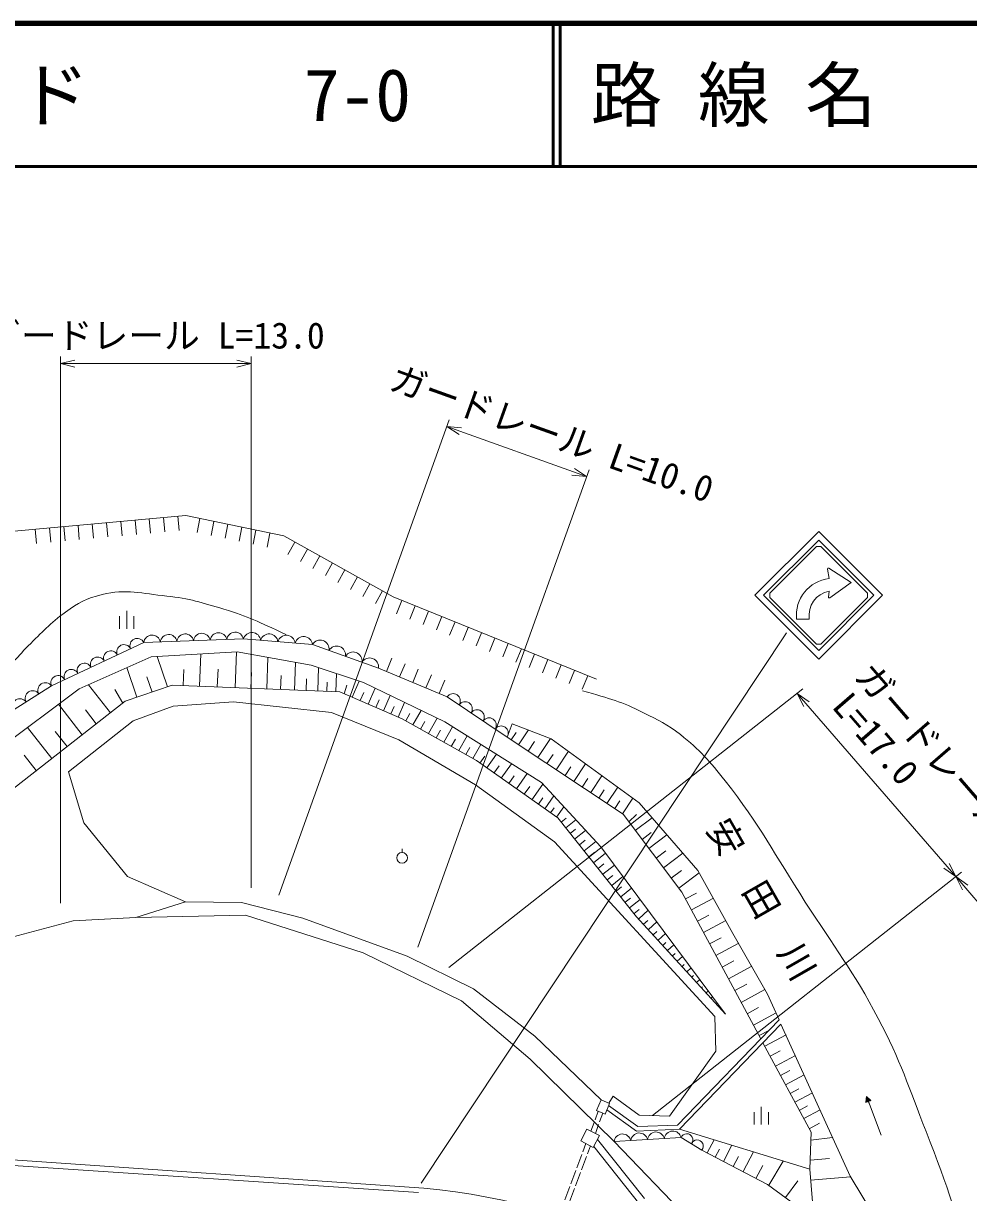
# Model space of a CAD drawing. Units: millimetres, scale not verified. Extents: x 40000 to 680000, y 20000 to 380000.
# Drawn here: x 140749 to 206785, y 298285 to 380000 of the extents above; entities that cross this region are included whole.
import ezdxf
from ezdxf.enums import TextEntityAlignment as Align

# ---------------------------------------------------------------- set-up
doc = ezdxf.new("R2010")
doc.units = ezdxf.units.MM
doc.header["$LTSCALE"] = 1000
for name, color, linetype, lineweight in [('M-BGD', 7, 'Continuous', 13), ('M-STR-HTXT', 7, 'Continuous', 13), ('M-STR-STRC', 7, 'Continuous', 13), ('M-TTL', 2, 'Continuous', 140), ('M-TTL-LINE', 7, 'Continuous', 50), ('M-TTL-TXT', 7, 'Continuous', 13)]:
    doc.layers.add(name, color=color, linetype=linetype, lineweight=lineweight)
doc.styles.add('ＭＳ ゴシック', font='')
doc.styles.get('ＭＳ ゴシック').set_extended_font_data('MS Gothic')

msp = doc.modelspace()

# ---------------------------------------------------------------- linework, layer by layer
at = {"layer": 'M-BGD'}
for p, q in [((144567, 344923), (144657, 343927)), ((145563, 345013), (145653, 344017)), ((146558, 345103), (146648, 344107)), ((147554, 345193), (147644, 344197)), ((148550, 345283), (148640, 344287)), ((149546, 345373), (149636, 344377)), ((150542, 345463), (150632, 344467)), ((151538, 345553), (151628, 344557)), ((153082, 345400), (152878, 344422)), ((154061, 345196), (153857, 344217)), ((155040, 344992), (154836, 344013)), ((141579, 344653), (141669, 343657)), ((142575, 344743), (142665, 343747)), ((143571, 344833), (143661, 343837)), ((156019, 344788), (155815, 343809)), ((156998, 344584), (156794, 343605)), ((157977, 344380), (157773, 343401)), ((159716, 343751), (159229, 342878)), ((160589, 343264), (160102, 342391)), ((161462, 342777), (160975, 341904)), ((162336, 342290), (161849, 341417)), ((163209, 341803), (162722, 340930)), ((164083, 341316), (163595, 340443)), ((164956, 340829), (164469, 339956)), ((165829, 340342), (165342, 339468)), ((167198, 339671), (166822, 338744)), ((168124, 339295), (167748, 338368)), ((147467, 337689), (147467, 338564)), ((147967, 337689), (147967, 338939)), ((148467, 337689), (148467, 338564)), ((169051, 338919), (168675, 337992)), ((169978, 338543), (169602, 337617)), ((170904, 338167), (170528, 337241)), ((171831, 337791), (171455, 336865)), ((172758, 337415), (172382, 336489)), ((173684, 337039), (173308, 336113)), ((155674, 336072), (149677, 335734)), ((153048, 333671), (153137, 335929)), ((155546, 333572), (155645, 336071)), ((160853, 335146), (155674, 336072)), ((174611, 336663), (174235, 335737)), ((175538, 336288), (175162, 335361)), ((176464, 335912), (176088, 334985)), ((149677, 335734), (144645, 333485)), ((150809, 333630), (150086, 335757)), ((157747, 333485), (157834, 335686)), ((159680, 333409), (159756, 335342)), ((164520, 333933), (160853, 335146)), ((166108, 334707), (166493, 335630)), ((167031, 334322), (167416, 335245)), ((177391, 335536), (177015, 334609)), ((178317, 335160), (177942, 334233)), ((148681, 332907), (147979, 334975)), ((149745, 333268), (149384, 334332)), ((151919, 333716), (151963, 334845)), ((154297, 333622), (154346, 334871)), ((156646, 333529), (156690, 334629)), ((158713, 333447), (158752, 334414)), ((161309, 333344), (161374, 334974)), ((162575, 333294), (162625, 334560)), ((170349, 332937), (165558, 334937)), ((167953, 333937), (168339, 334860)), ((168876, 333552), (169261, 334474)), ((179244, 334784), (178868, 333857)), ((180171, 334408), (179795, 333481)), ((144645, 333485), (138676, 329033)), ((146824, 331815), (145295, 333775)), ((147685, 332486), (147127, 333445)), ((147870, 332631), (151151, 333746)), ((151151, 333746), (162859, 333283)), ((160495, 333377), (160527, 334191)), ((161942, 333319), (161967, 333952)), ((163161, 333152), (163335, 333757)), ((163724, 332909), (164211, 334035)), ((170202, 331178), (164520, 333933)), ((164842, 332426), (165325, 333543)), ((169799, 333166), (170184, 334089)), ((133432, 321367), (147870, 332631)), ((162859, 333283), (167213, 331400)), ((164283, 332667), (164524, 333226)), ((165377, 332194), (165609, 332730)), ((165912, 331963), (166376, 333034)), ((174545, 330118), (170349, 332937)), ((144864, 330286), (143206, 332411)), ((145844, 331050), (145079, 332030)), ((148419, 331252), (151218, 332283)), ((151218, 332283), (155428, 332574)), ((155428, 332574), (162285, 331837)), ((162285, 331837), (166967, 329934)), ((166426, 331741), (166648, 332254)), ((166939, 331519), (167383, 332545)), ((167458, 331262), (167743, 331767)), ((167963, 330977), (168534, 331987)), ((143906, 327682), (148419, 331252)), ((167213, 331400), (172393, 328477)), ((168502, 330673), (168806, 331212)), ((169041, 330368), (169649, 331446)), ((176937, 326943), (170202, 331178)), ((174904, 331056), (174545, 330118)), ((177625, 330009), (174904, 331056)), ((142739, 328627), (141044, 330799)), ((143801, 329457), (142972, 330519)), ((169584, 330062), (169890, 330605)), ((170126, 329756), (170738, 330841)), ((171162, 329172), (171746, 330207)), ((174831, 329928), (175175, 330446)), ((175349, 329584), (176037, 330620)), ((166967, 329934), (172340, 326776)), ((170644, 329464), (170936, 329982)), ((171656, 328893), (171935, 329387)), ((172150, 328614), (172708, 329602)), ((182640, 324741), (174545, 330118)), ((176015, 329141), (176458, 329807)), ((176682, 328698), (177567, 330031)), ((183780, 325515), (177625, 330009)), ((141653, 327780), (140806, 328866)), ((172643, 328301), (172979, 328779)), ((173121, 327964), (173794, 328920)), ((177326, 328270), (177754, 328915)), ((177971, 327842), (178827, 329131)), ((144973, 324122), (143906, 327682)), ((172393, 328477), (178086, 324468)), ((173625, 327609), (173980, 328113)), ((174129, 327254), (174839, 328263)), ((178588, 327432), (178998, 328049)), ((179205, 327023), (180025, 328257)), ((174661, 326880), (175036, 327412)), ((175193, 326505), (175942, 327569)), ((181082, 322454), (176937, 326943)), ((179796, 326630), (180188, 327221)), ((180387, 326238), (181171, 327419)), ((172340, 326776), (177852, 322795)), ((175736, 326122), (176119, 326666)), ((176280, 325739), (177045, 326826)), ((180952, 325862), (181328, 326428)), ((181518, 325486), (182269, 326618)), ((176727, 325424), (177042, 325872)), ((177175, 325109), (177805, 326004)), ((177992, 324533), (178499, 325252)), ((182060, 325127), (182419, 325668)), ((182601, 324767), (183320, 325850)), ((187872, 320804), (183780, 325515)), ((177583, 324821), (177837, 325181)), ((178086, 324468), (183590, 317569)), ((178326, 324166), (178679, 324447)), ((186747, 319283), (182640, 324741)), ((183054, 324191), (183589, 324722)), ((183497, 323603), (184672, 324488)), ((148021, 320375), (144973, 324122)), ((178638, 323775), (179343, 324338)), ((178950, 323384), (179331, 323688)), ((179262, 322994), (180023, 323601)), ((177852, 322795), (189054, 310601)), ((179589, 322583), (179999, 322911)), ((179917, 322173), (180737, 322828)), ((183972, 322971), (184604, 323447)), ((184448, 322339), (185712, 323290)), ((167205, 322059), (167205, 322309)), ((180250, 321756), (180667, 322089)), ((180583, 321338), (181418, 322004)), ((189806, 310766), (181082, 322454)), ((184959, 321659), (185639, 322171)), ((185471, 320980), (186830, 322003)), ((180906, 320934), (181310, 321256)), ((181228, 320529), (182037, 321175)), ((152078, 318607), (148021, 320375)), ((181541, 320137), (181933, 320450)), ((181854, 319746), (182637, 320371)), ((186008, 320266), (186721, 320803)), ((186544, 319553), (187971, 320626)), ((190308, 316391), (187872, 320804)), ((182165, 319355), (182545, 319657)), ((182477, 318964), (183236, 319569)), ((182789, 318573), (183156, 318866)), ((183101, 318182), (183834, 318767)), ((192265, 309035), (186747, 319283)), ((187002, 318809), (187774, 319224)), ((187418, 318038), (188960, 318868)), ((148616, 317522), (152078, 318607)), ((155997, 318549), (152078, 318607)), ((160267, 317463), (155997, 318549)), ((183413, 317791), (183763, 318071)), ((183736, 317410), (184396, 318014)), ((135970, 315080), (144232, 317268)), ((144232, 317268), (148616, 317522)), ((148616, 317522), (156260, 317682)), ((156260, 317682), (164476, 315050)), ((167569, 314803), (160267, 317463)), ((183590, 317569), (189806, 310766)), ((184073, 317041), (184367, 317309)), ((184410, 316672), (184998, 317208)), ((187841, 317253), (188626, 317676)), ((188263, 316467), (189834, 317313)), ((184748, 316303), (185004, 316537)), ((185085, 315933), (185599, 316403)), ((192737, 312151), (190308, 316391)), ((185422, 315564), (185642, 315766)), ((185759, 315195), (186200, 315598)), ((188694, 315667), (189494, 316098)), ((189125, 314867), (190725, 315729)), ((164476, 315050), (171364, 311684)), ((172196, 312518), (167569, 314803)), ((186097, 314826), (186280, 314994)), ((186434, 314457), (186801, 314792)), ((186771, 314088), (186918, 314222)), ((187108, 313719), (187402, 313987)), ((189564, 314052), (190379, 314491)), ((190003, 313237), (191633, 314115)), ((187446, 313349), (187556, 313450)), ((187783, 312980), (188003, 313182)), ((176486, 309214), (172196, 312518)), ((188120, 312611), (188193, 312678)), ((188457, 312242), (188604, 312376)), ((190450, 312407), (191280, 312854)), ((190897, 311576), (192557, 312470)), ((171364, 311684), (176143, 307614)), ((188795, 311873), (188868, 311940)), ((193541, 310358), (192737, 312151)), ((189054, 310601), (189116, 308180)), ((191323, 310786), (192114, 311211)), ((191749, 309995), (193330, 310846)), ((186455, 303008), (193541, 310358)), ((186587, 302713), (193673, 310063)), ((198516, 299438), (193673, 310063)), ((181106, 304772), (176486, 309214)), ((192147, 309254), (192831, 309622)), ((192546, 308513), (194028, 309311)), ((189116, 308180), (185897, 303639)), ((195785, 302499), (192415, 308758)), ((192920, 307819), (193614, 308193)), ((176143, 307614), (182015, 301848)), ((193294, 307125), (194682, 307872)), ((193644, 306475), (194294, 306825)), ((193994, 305824), (195295, 306525)), ((181960, 305034), (181646, 304545)), ((183762, 303695), (181960, 305034)), ((194322, 305215), (194931, 305543)), ((194650, 304606), (195868, 305262)), ((199647, 304999), (199605, 304582)), ((199698, 304617), (199627, 304804)), ((199710, 304622), (199630, 304832)), ((199722, 304626), (199633, 304860)), ((199733, 304630), (199636, 304888)), ((199745, 304635), (199639, 304915)), ((199757, 304639), (199641, 304943)), ((199768, 304644), (199644, 304971)), ((199955, 304715), (199647, 304999)), ((199780, 304648), (199647, 304999)), ((199792, 304653), (199668, 304980)), ((199803, 304657), (199688, 304961)), ((199815, 304661), (199709, 304942)), ((199827, 304666), (199729, 304923)), ((199838, 304670), (199750, 304904)), ((199850, 304675), (199770, 304885)), ((199862, 304679), (199791, 304866)), ((199874, 304684), (199811, 304847)), ((199885, 304688), (199832, 304828)), ((199897, 304693), (199853, 304809)), ((180792, 304027), (181106, 304772)), ((181387, 303777), (180792, 304027)), ((181106, 304772), (181702, 304522)), ((181702, 304522), (181387, 303777)), ((181515, 304079), (183573, 302590)), ((181635, 304363), (183665, 302894)), ((192296, 303041), (192296, 304291)), ((194957, 304035), (195528, 304343)), ((195265, 303465), (196406, 304079)), ((199605, 304582), (199955, 304715)), ((199616, 304586), (199608, 304609)), ((199628, 304591), (199610, 304637)), ((199640, 304595), (199613, 304665)), ((199651, 304599), (199616, 304693)), ((199663, 304604), (199619, 304721)), ((199675, 304608), (199622, 304749)), ((199687, 304613), (199624, 304776)), ((200667, 302311), (199780, 304648)), ((199824, 304531), (199780, 304648)), ((199909, 304697), (199873, 304790)), ((199920, 304701), (199894, 304772)), ((199932, 304706), (199914, 304753)), ((199944, 304710), (199935, 304734)), ((180398, 302574), (180619, 303183)), ((180687, 303371), (180907, 303979)), ((181005, 303222), (181230, 303843)), ((185897, 303639), (183762, 303695)), ((191796, 303041), (191796, 303916)), ((192796, 303041), (192796, 303916)), ((180114, 302721), (179689, 301897)), ((180991, 302268), (180114, 302721)), ((180711, 302413), (180937, 303034)), ((183573, 302590), (186587, 302713)), ((183665, 302894), (186455, 303008)), ((186587, 302713), (195681, 299926)), ((195653, 302743), (196375, 303131)), ((195681, 299926), (195785, 302499)), ((179689, 301897), (180566, 301445)), ((179834, 301145), (180046, 301713)), ((180155, 301003), (180359, 301552)), ((180566, 301445), (180991, 302268)), ((184136, 297864), (180855, 302004)), ((187502, 296155), (182015, 301848)), ((188529, 301058), (189006, 301972)), ((189652, 300471), (190239, 301594)), ((195763, 301956), (197282, 302145)), ((137229, 300762), (168729, 298603)), ((179415, 300021), (179764, 300958)), ((179736, 299879), (180085, 300816)), ((183814, 297465), (180603, 301517)), ((192730, 298862), (188144, 301259)), ((189090, 300765), (189384, 301326)), ((190342, 300111), (190702, 300801)), ((191032, 299750), (191753, 301130)), ((191931, 299280), (192402, 300180)), ((192822, 298795), (193840, 300490)), ((195974, 296496), (195681, 299926)), ((195706, 300554), (197068, 300665)), ((178996, 298896), (179345, 299833)), ((179317, 298754), (179666, 299691)), ((193994, 297940), (194849, 299112)), ((195747, 299155), (198542, 299394)), ((201891, 293863), (198516, 299438)), ((178578, 297772), (178927, 298709)), ((178898, 297630), (179247, 298567)), ((195974, 296496), (192730, 298862))]:
    msp.add_line(p, q, dxfattribs=at)
for points in [[(129852, 338903), (135401, 343332), (138025, 344331), (152104, 345604), (158955, 344176), (166590, 339917), (180778, 334161)], [(165558, 334937), (160944, 336599), (156117, 336976), (149156, 336729), (142713, 333702), (139160, 331449), (135351, 328355), (127803, 321582)], [(188144, 301259), (186699, 302127), (182015, 301848)]]:
    msp.add_lwpolyline(points, dxfattribs=at)
msp.add_circle((167205, 321684), 375, dxfattribs=at)
for centre, radius, start, end in [((148700, 336505), 509, 26.13069, 204.20387), ((149739, 336663), 587, 10.54788, 173.51397), ((150900, 336704), 587, 10.54788, 173.51397), ((152060, 336745), 587, 10.54788, 173.51397), ((153220, 336786), 587, 10.54788, 173.51397), ((154380, 336827), 587, 10.54788, 173.51397), ((155540, 336868), 587, 10.54788, 173.51397), ((156712, 336813), 616, 6.40762, 164.6553), ((157918, 336718), 616, 6.40762, 164.6553), ((159125, 336624), 616, 6.40762, 164.6553), ((160332, 336530), 616, 6.40762, 164.6553), ((161478, 336273), 626, 351.77705, 148.60248), ((146859, 335640), 509, 26.13069, 204.20387), ((147779, 336073), 509, 26.13069, 204.20387), ((162632, 335857), 626, 351.77705, 148.60248), ((163785, 335442), 626, 351.77705, 148.60248), ((145018, 334775), 509, 26.13069, 204.20387), ((145938, 335208), 509, 26.13069, 204.20387), ((164938, 335026), 626, 351.77705, 148.60248), ((143177, 333910), 509, 26.13069, 204.20387), ((144098, 334343), 509, 26.13069, 204.20387), ((142283, 333398), 526, 35.26256, 209.48644), ((140507, 332271), 526, 35.26256, 209.48644), ((141395, 332835), 526, 35.26256, 209.48644), ((170766, 332650), 506, 326.72274, 145.48207), ((171605, 332086), 506, 326.72274, 145.48207), ((172444, 331523), 506, 326.72274, 145.48207), ((173283, 330959), 506, 326.72274, 145.48207), ((174122, 330395), 506, 326.72274, 145.48207), ((182606, 301789), 594, 12.52053, 174.30481), ((183777, 301859), 594, 12.52053, 174.30481), ((184948, 301929), 594, 12.52053, 174.30481), ((186119, 301998), 594, 12.52053, 174.30481), ((187097, 301972), 428, 319.25726, 158.75783), ((187820, 301538), 428, 319.25726, 158.75783), ((164625, 254233), 44560, 39.33993, 84.71531)]:
    msp.add_arc(centre, radius, start, end, dxfattribs=at)
for points, knots in [([(136816, 333221), (137102, 333617), (137235, 333763), (137568, 334044), (138056, 334455), (138468, 334471), (139028, 334777), (139365, 334961), (139576, 335032), (139881, 335265), (140416, 335674), (140600, 336032), (141086, 336498), (142078, 337449), (142588, 338044), (143694, 338861), (144581, 339516), (145169, 339820), (146241, 340078), (147961, 340491), (149010, 340160), (150769, 339972), (152356, 339802), (153226, 339526), (154751, 339059), (156503, 338523), (157124, 338211), (159092, 337285)], [0, 0, 0, 0, 1, 1, 1, 2, 2, 2, 3, 3, 3, 4, 4, 4, 5, 5, 5, 6, 6, 6, 7, 7, 7, 8, 8, 8, 9, 9, 9, 9]), ([(179810, 333363), (181810, 332772), (182491, 332623), (184068, 331824), (185112, 331295), (185735, 331033), (186646, 330299), (188015, 329197), (188688, 328447), (189776, 327068), (192232, 323952), (193221, 321926), (195374, 318594), (197410, 315442), (198722, 313772), (200472, 310453), (202036, 307488), (202599, 305673), (203817, 302550), (205434, 298404), (205855, 296942), (207480, 291762)], [0, 0, 0, 0, 1, 1, 1, 2, 2, 2, 3, 3, 3, 4, 4, 4, 5, 5, 5, 6, 6, 6, 7, 7, 7, 7])]:
    msp.add_open_spline(points, degree=3, knots=knots, dxfattribs=at)
at = {"layer": 'M-STR-HTXT'}
for p, q in [((143339, 318512), (143339, 356723)), ((143339, 356223), (144339, 356473)), ((156657, 356223), (155657, 356473)), ((156657, 319583), (156657, 356723)), ((143339, 356223), (156657, 356223)), ((143339, 356223), (144339, 355973)), ((156657, 356223), (155657, 355973)), ((158595, 319068), (170498, 352301)), ((170329, 351830), (180099, 348331)), ((170329, 351830), (171186, 351257)), ((170329, 351830), (171355, 351728)), ((168316, 315434), (180267, 348802)), ((180099, 348331), (179073, 348433)), ((180099, 348331), (179242, 348903)), ((195194, 333486), (170469, 314010)), ((205898, 320370), (194801, 333177)), ((194801, 333177), (195267, 332257)), ((194801, 333177), (195645, 332585)), ((205898, 320370), (205432, 321289)), ((206291, 320679), (184698, 303671)), ((205898, 320370), (205055, 320962)), ((218882, 305194), (205898, 320370)), ((205898, 320370), (206358, 319447)), ((205898, 320370), (206738, 319772))]:
    msp.add_line(p, q, dxfattribs=at)
at = {"layer": 'M-STR-STRC'}
for p, q in [((196166, 343446), (192899, 340179)), ((196926, 341854), (197037, 341203)), ((197018, 341916), (198581, 340915)), ((197082, 339854), (198581, 340915)), ((191860, 340031), (196315, 335576)), ((192454, 340031), (196315, 336170)), ((196987, 339910), (197037, 340311)), ((194766, 338365), (195656, 338365)), ((168529, 298955), (194051, 337406)), ((73336, 304664), (168344, 298285))]:
    msp.add_line(p, q, dxfattribs=at)
for points in [[(196315, 335576), (200769, 340031), (196315, 344485), (191860, 340031)], [(196315, 336170), (200175, 340031), (196315, 343891), (192454, 340031)], [(192899, 340179), (192899, 339882), (196166, 336615), (196463, 336615), (199730, 339882), (199730, 340179), (196463, 343446), (196166, 343446)]]:
    msp.add_lwpolyline(points, dxfattribs=at)
for centre, radius, start, end in [((196985, 341865), 60.4, 57.38076, 189.69095), ((197339, 338634), 2587, 96.70317, 185.95551), ((197339, 338634), 1705, 100.20397, 189.06004), ((197047, 339903), 60.4, 172.87498, 305.31121)]:
    msp.add_arc(centre, radius, start, end, dxfattribs=at)
at = {"layer": 'M-TTL'}
msp.add_line((680000, 380000), (40000, 380000), dxfattribs=at)
at = {"layer": 'M-TTL-LINE'}
for p, q in [((177750, 380000), (177750, 370000)), ((178250, 380000), (178250, 370000)), ((40000, 370000), (680000, 370000))]:
    msp.add_line(p, q, dxfattribs=at)

# ---------------------------------------------------------------- texts
at = {"layer": 'M-BGD', "style": 'ＭＳ ゴシック'}
msp.add_text('安\u3000田\u3000川', height=1833, rotation=299.821, dxfattribs=at).set_placement((187944, 323484), align=Align.BOTTOM_LEFT)
at = {"layer": 'M-STR-HTXT', "style": 'ＭＳ ゴシック'}
msp.add_text('ガードレール L=13.0', height=1833, dxfattribs=at).set_placement((138074, 356723), align=Align.BOTTOM_LEFT)
for s, rotation, p in [('ガードレール L=10.0', 340.294, (166006, 353961)), ('ガードレール', 310.908, (198310, 333984)), ('L=17.0', 310.908, (196742, 331868))]:
    msp.add_text(s, height=1833, rotation=rotation, dxfattribs=at).set_placement(p, align=Align.BOTTOM_LEFT)
at = {"layer": 'M-TTL-TXT', "style": 'ＭＳ ゴシック'}
for s, p in [('図面コード      7-0', (120380, 375000)), ('路 線 名      一般県道俵山長門古市(停)線', (180380, 375000))]:
    msp.add_text(s, height=3666, dxfattribs=at).set_placement(p, align=Align.MIDDLE_LEFT)

doc.saveas('drawing.dxf')
